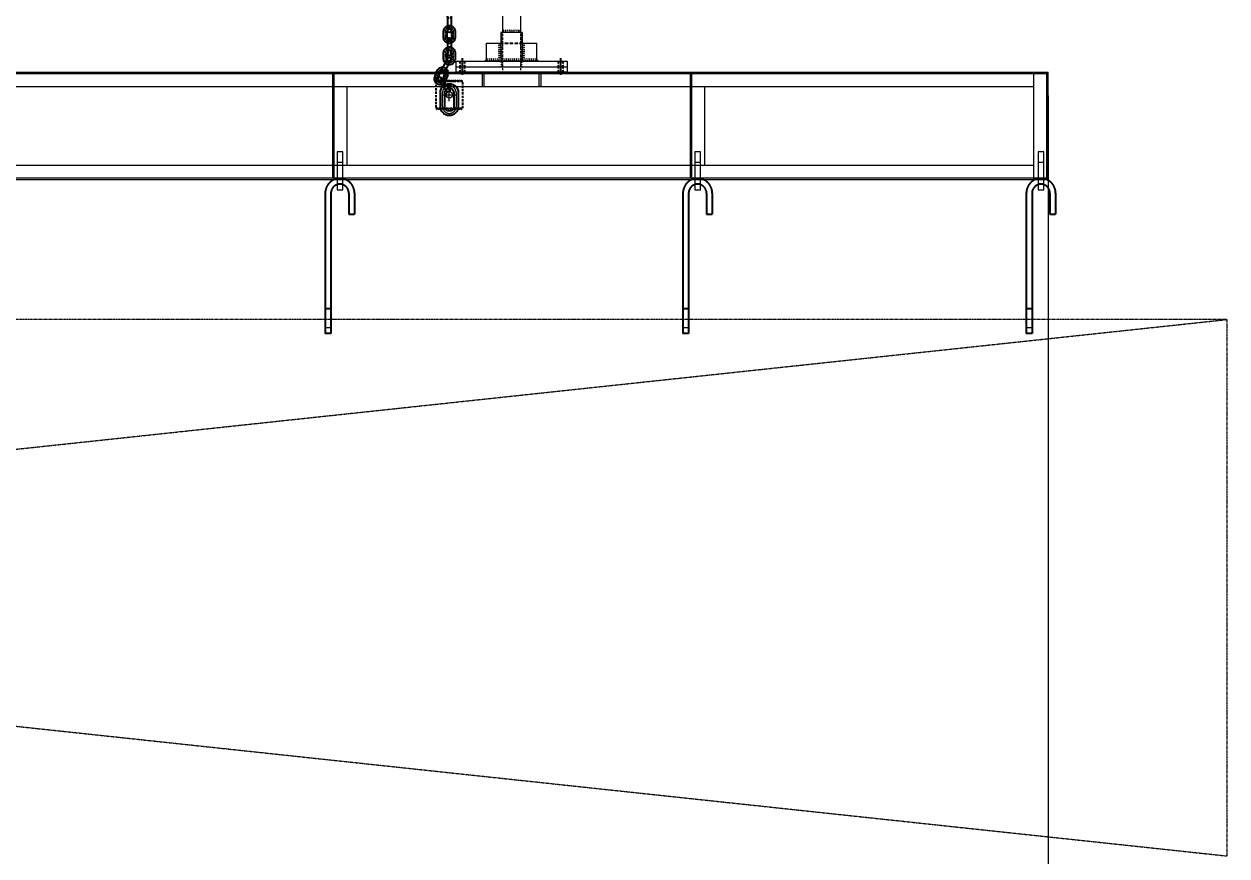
# Model space of a CAD drawing. Header units: inches. Extents: x 702888 to 852715, y 9845 to 271320.
# Drawn here: x 748356 to 751718, y 44005 to 46331 of the extents above; entities that cross this region are included whole.
import ezdxf

# ---------------------------------------------------------------- set-up
doc = ezdxf.new("R2010")
doc.units = ezdxf.units.IN
doc.header["$MEASUREMENT"] = 0
doc.header["$PDMODE"] = 34
for name, pattern in [('CENTER', [2, 1.25, -0.25, 0.25, -0.25]), ('Discontinu', [1, 0.636364, -0.363636]), ('GESTRICHELT2', [9.525, 6.35, -3.175]), ('HIDDEN', [9.525, 6.35, -3.175]), ('MITTE2', [725.805, 483.87, -80.645, 80.645, -80.645])]:
    doc.linetypes.add(name, pattern=pattern)
doc.layers.get('0').update_dxf_attribs({"lineweight": 5})
doc.layers.get('Defpoints').update_dxf_attribs({"lineweight": 5})
for name, color, linetype, lineweight in [('1', 252, 'Continuous', 9), ('cl', 6, 'CENTER', 5), ('DUENN', 1, 'Continuous', 0), ('HIDDEN', 252, 'Continuous', 0), ('UNSICHTBAR', 1, 'GESTRICHELT2', 0)]:
    doc.layers.add(name, color=color, linetype=linetype, lineweight=lineweight)
for name, color, linetype in [('ATS-MITTE', 1, 'MITTE2'), ('ATS-UNSICHTBAR', 1, 'Discontinu'), ('hl', 92, 'HIDDEN'), ('sl', 210, 'Continuous'), ('sm', 110, 'Continuous')]:
    doc.layers.add(name, color=color, linetype=linetype)
doc.dimstyles.new('D1', dxfattribs={"dimscale": 66, "dimtxt": 2.5, "dimasz": 2.5, "dimexe": 1, "dimexo": 1, "dimgap": 1.25, "dimtad": 1, "dimdec": 0, "dimdsep": 46, "dimtxsty": 'Standard', "dimblk": 'OPEN30', "dimcen": 2.5, "dimclrd": 150, "dimclre": 150, "dimclrt": 140, "dimadec": 0, "dimazin": 0, "dimtfac": 1, "dimtdec": 0, "dimtmove": 0, "dimatfit": 3, "dimfxl": 1, "dimtfill": 1, "dimlwd": 13, "dimlwe": 13, "dimarcsym": 0})

# ---------------------------------------------------------------- blocks, each defined once
blk = doc.blocks.new('TH6U')
for p, q in [((937.9, -179.1), (13937.9, -179.1)), ((11937.9, -475.1), (11937.9, -183.1)), ((12937.9, -475.1), (12937.9, -183.1)), ((13897.9, -479.1), (13897.9, -179.1)), ((13937.9, -479.1), (13937.9, -179.1)), ((977.9, -219.1), (13897.9, -219.1)), ((11977.9, -439.1), (11977.9, -219.1)), ((12977.9, -439.1), (12977.9, -219.1)), ((977.9, -439.1), (13897.9, -439.1)), ((937.9, -479.1), (13937.9, -479.1))]:
    blk.add_line(p, q)
blk.add_lwpolyline([(12282.9, -164.1), (12592.9, -164.1), (12592.9, -179.1), (12282.9, -179.1)], close=True)
at = {"layer": 'HIDDEN'}
for p, q in [((941.9, -183.1), (13933.9, -183.1)), ((11941.9, -475.1), (11941.9, -183.1)), ((12941.9, -475.1), (12941.9, -183.1)), ((13933.9, -479.1), (13933.9, -179.1)), ((941.9, -475.1), (13933.9, -475.1))]:
    blk.add_line(p, q, dxfattribs=at)
blk = doc.blocks.new('A$C32147339')
for p, q in [((-5, 5), (-5, -35)), ((5, 5), (5, -35))]:
    blk.add_line(p, q)
for centre, start, end in [((0, 5), 0, 180), ((0, -35), 180, 0)]:
    blk.add_arc(centre, 5, start, end)
at = {"layer": 'hl'}
for centre, start, end in [((0, 5), 180, 0), ((0, -35), 0, 180)]:
    blk.add_arc(centre, 5, start, end, dxfattribs=at)
blk = doc.blocks.new('A$C0C3E4EC1')
for points in [[(0.1, 34, 0.081144), (-5, 33.2, 0.081144)], [(5, 33.2, 0.078104), (0.1, 34)], [(-6, 32.8, 0.305615), (-16, 18), (-16, 0, 0.305615), (-6, -14.8, 0.305615)], [(-6.5, 17.9, -0.936997), (6.5, 17.9)], [(-6.5, 0, 0.936997), (6.5, 0)], [(-5, 33.2, 0.016645), (-6, 32.8)], [(6, 32.8, 0.016645), (5, 33.2, 0.016645)], [(8.7, 31.4, 0.048173), (6, 32.8, 0.048173)], [(16, 0), (16, 18, 0.253707), (8.7, 31.4, 0.253707)], [(13, -9.3, 0.156804), (16, 0)], [(-6, -14.8, 0.016645), (-5, -15.2, 0.016645)], [(-5, -15.2, 0.003283), (-4.8, -15.3)], [(-4.8, -15.3, 0.156898), (5, -15.2, 0.156898)], [(5, -15.2, 0.014928), (5.9, -14.9)], [(5.9, -14.9, 0.143757), (13, -9.3, 0.143757)]]:
    blk.add_lwpolyline(points, format="xyb")
for points in [[(-6.5, 17.9), (-6.5, 0)], [(6.5, 0), (6.5, 17.9)]]:
    blk.add_lwpolyline(points)
at = {"layer": 'cl', "linetype": 'CENTER', "ltscale": 0.2}
blk.add_lwpolyline([(11, 0), (11, 18, 1), (-11, 18), (-11, 0, 1)], format="xyb", close=True, dxfattribs=at)
blk = doc.blocks.new('_Open30')
at = {"color": 0, "linetype": 'ByBlock', "lineweight": -2}
for p, q in [((-1, 0.268), (0, 0)), ((0, 0), (-1, -0.268)), ((0, 0), (-1, 0))]:
    blk.add_line(p, q, dxfattribs=at)
blk = doc.blocks.new('*D595')
at = {"color": 150, "lineweight": 13, "transparency": 16777216}
for p, q in [((738218.6, 46130.9), (738218.6, 42679.9)), ((751218.6, 46130.9), (751218.6, 42679.9)), ((738383.6, 42745.9), (751053.6, 42745.9))]:
    blk.add_line(p, q, dxfattribs=at)
at = {"layer": 'Defpoints', "color": 0, "transparency": 16777216}
for p in [(738218.6, 46196.9), (751218.6, 46196.9), (751218.6, 42745.9)]:
    blk.add_point(p, dxfattribs=at)
at = {"color": 150, "lineweight": 13, "transparency": 16777216, "xscale": 165, "yscale": 165, "zscale": 165, "rotation": 180}
blk.add_blockref('_Open30', (738218.6, 42745.9), dxfattribs=at)
at = {"color": 150, "lineweight": 13, "transparency": 16777216, "xscale": 165, "yscale": 165, "zscale": 165}
blk.add_blockref('_Open30', (751218.6, 42745.9), dxfattribs=at)
at = {"color": 140, "transparency": 16777216, "insert": (744718.6, 42910.9), "char_height": 165, "attachment_point": 5, "bg_fill": 3, "box_fill_scale": 1.25, "bg_fill_color": 256, "bg_fill_true_color": 13158600, "bg_fill_transparency": 0}
blk.add_mtext('13000', dxfattribs=at)
blk = doc.blocks.new('U6U5')
blk.add_line((754895, 32968.4, 58711), (754879, 32968.4, 58711))
at = {"elevation": 58711}
blk.add_lwpolyline([(754895, 32998), (754879, 32998), (754879, 32891.7), (754895, 32891.7)], close=True, dxfattribs=at)
at = {"layer": 'HIDDEN'}
blk.add_line((754895, 32907.7, 117422), (754879, 32907.7, 117422), dxfattribs=at)
blk = doc.blocks.new('54T456Y')
for p, q in [((754886.1, 32591.1), (754886.1, 32983.9)), ((754886.1, 32983.9), (754902.1, 32983.9)), ((754902.1, 32591.1), (754902.1, 32983.9)), ((754886.1, 32914.9), (754902.1, 32914.9)), ((754820.1, 32591.1), (754820.1, 32649.9)), ((754836.1, 32649.9), (754820.1, 32649.9)), ((754836.1, 32591.1), (754836.1, 32649.9))]:
    blk.add_line(p, q)
for radius in [41, 25]:
    blk.add_arc((754861.1, 32591.1), radius, 180, 0)
at = {"layer": 'HIDDEN'}
blk.add_line((754886.1, 32967.9), (754902.1, 32967.9), dxfattribs=at)

msp = doc.modelspace()

# ---------------------------------------------------------------- hatches: boundary and pattern name
for points in [[(749648.59, 46232.871), (749643.598, 46227.88), (749648.59, 46227.88)], [(749793.583, 46227.882), (749788.592, 46232.874), (749788.592, 46227.882)]]:
    msp.add_hatch(color=256).paths.add_polyline_path(points)
at = {"layer": 'sl'}
h = msp.add_hatch(dxfattribs=at)
h.set_pattern_fill('ANSI31', color=256, scale=30, style=0)
h.set_pattern_definition([(225, (734312.183, 45655.774), (2.6516504, -2.6516504), [])])
h.paths.add_polyline_path([(749580.921, 46175.044), (749580.921, 46171.044), (749505.921, 46171.044), (749505.921, 46175.044)])
h = msp.add_hatch(dxfattribs=at)
h.set_pattern_fill('ANSI31', color=256, scale=30, style=0)
h.set_pattern_definition([(135, (734312.183, 46611.2662), (2.6516504, 2.6516504), [])])
h.paths.add_polyline_path([(749580.921, 46091.996), (749580.921, 46095.996), (749505.921, 46095.996), (749505.921, 46091.996)])

# ---------------------------------------------------------------- linework, layer by layer
for p, q in [((749693.592, 46365.597, 29355.497), (749693.592, 46307.9, 29355.497)), ((749743.592, 46365.597, 29355.497), (749743.592, 46307.9, 29355.497)), ((749748.592, 46307.9, 29355.497), (749688.592, 46307.9, 29355.497)), ((749688.592, 46307.9, 29355.497), (749688.592, 46227.88)), ((749748.592, 46307.9, 29355.497), (749748.592, 46227.88)), ((749563.592, 46227.88), (749873.592, 46227.88)), ((749563.592, 46196.88), (749563.592, 46227.88)), ((749648.59, 46232.871), (749643.598, 46227.88)), ((749793.583, 46227.882), (749788.592, 46232.874)), ((749873.592, 46227.88), (749873.592, 46196.88))]:
    msp.add_line(p, q)
for points in [[(749788.592, 46277.88), (749788.592, 46227.88), (749648.592, 46227.88), (749648.592, 46277.88), (749688.592, 46277.88)], [(749748.592, 46277.88), (749788.592, 46277.88)]]:
    msp.add_lwpolyline(points)
msp.add_circle((749544.593, 46133.52, 460.524), 9)
for centre, start, end in [((749699.389, 46311.435, 29355.497), 125.077661, 234.922339), ((749704.747, 46311.435, 29355.497), 125.077661, 234.922339), ((749710.105, 46311.435, 29355.497), 125.077661, 234.922339), ((749715.463, 46311.435, 29355.497), 125.077661, 234.922339), ((749720.821, 46311.435, 29355.497), 125.077661, 234.922339), ((749726.179, 46311.435, 29355.497), 125.077661, 234.922339), ((749731.537, 46311.435, 29355.497), 125.077661, 234.922339), ((749736.895, 46311.435, 29355.497), 125.077661, 234.922339), ((749742.253, 46311.435, 29355.497), 125.077661, 234.922339), ((749746.089, 46311.435, 29355.497), 125.077661, 234.922339), ((749685.056, 46280.078), 215.077661, 324.922339), ((749685.056, 46274.72), 215.077661, 324.922339), ((749752.127, 46280.078), 215.077661, 324.922339), ((749752.127, 46274.72), 215.077661, 324.922339), ((749685.056, 46269.362), 215.077661, 324.922339), ((749685.056, 46264.004), 215.077661, 324.922339), ((749685.056, 46258.646), 215.077661, 324.922339), ((749685.056, 46253.288), 215.077661, 324.922339), ((749685.056, 46247.93), 215.077661, 324.922339), ((749685.056, 46242.572), 215.077661, 324.922339), ((749752.127, 46269.362), 215.077661, 324.922339), ((749752.127, 46264.004), 215.077661, 324.922339), ((749752.127, 46258.646), 215.077661, 324.922339), ((749752.127, 46253.288), 215.077661, 324.922339), ((749752.127, 46247.93), 215.077661, 324.922339), ((749752.127, 46242.572), 215.077661, 324.922339), ((749654.987, 46231.416), 125.077661, 234.922339), ((749660.345, 46231.416), 125.077661, 234.922339), ((749665.703, 46231.416), 125.077661, 234.922339), ((749671.061, 46231.416), 125.077661, 234.922339), ((749676.419, 46231.416), 125.077661, 234.922339), ((749681.777, 46231.416), 125.077661, 234.922339), ((749687.135, 46231.416), 125.077661, 234.922339), ((749692.493, 46231.416), 125.077661, 234.922339), ((749697.851, 46231.416), 125.077661, 234.922339), ((749703.209, 46231.416), 125.077661, 234.922339), ((749708.567, 46231.416), 125.077661, 234.922339), ((749713.925, 46231.416), 125.077661, 234.922339), ((749719.283, 46231.416), 125.077661, 234.922339), ((749724.641, 46231.416), 125.077661, 234.922339), ((749729.999, 46231.416), 125.077661, 234.922339), ((749735.357, 46231.416), 125.077661, 234.922339), ((749740.715, 46231.416), 125.077661, 234.922339), ((749746.073, 46231.416), 125.077661, 234.922339), ((749751.431, 46231.416), 125.077661, 234.922339), ((749756.789, 46231.416), 125.077661, 234.922339), ((749762.147, 46231.416), 125.077661, 234.922339), ((749767.505, 46231.416), 125.077661, 234.922339), ((749772.863, 46231.416), 125.077661, 234.922339), ((749778.221, 46231.416), 125.077661, 234.922339), ((749783.579, 46231.416), 125.077661, 234.922339), ((749788.937, 46231.416), 125.077661, 234.922339)]:
    msp.add_arc(centre, 4.32, start, end)
at = {"layer": '1', "linetype": 'CENTER', "ltscale": 0.5}
for p, q in [((751718.456, 45505.132, -14447.486), (737718.456, 45505.132, -14447.486)), ((737718.456, 44005.132, -14447.486), (751718.456, 45505.132, -14447.486)), ((737718.456, 45505.132, -14447.486), (751718.456, 44005.132, -14447.486)), ((751718.456, 45505.132, -14447.486), (751718.456, 44005.132, -14447.486))]:
    msp.add_line(p, q, dxfattribs=at)
at = {"layer": 'ATS-MITTE', "ltscale": 2}
for p, q in [((749581.092, 46188.945), (749581.092, 46235.566)), ((749856.092, 46189.209), (749856.092, 46235.566))]:
    msp.add_line(p, q, dxfattribs=at)
at = {"layer": 'ATS-UNSICHTBAR'}
for p, q in [((749574.592, 46196.88), (749574.592, 46227.88)), ((749587.592, 46196.88), (749587.592, 46227.88)), ((749849.592, 46196.88), (749849.592, 46227.88)), ((749862.592, 46196.88), (749862.592, 46227.88))]:
    msp.add_line(p, q, dxfattribs=at)
msp.add_lwpolyline([(749688.592, 46277.88), (749748.592, 46277.88)], dxfattribs=at)
at = {"layer": 'cl'}
for p, q in [((749544.593, 46115.52, 460.524), (749544.593, 46151.52, 460.524)), ((749526.593, 46133.52, 460.524), (749562.593, 46133.52, 460.524))]:
    msp.add_line(p, q, dxfattribs=at)
at = {"layer": 'cl', "elevation": 460.524}
msp.add_lwpolyline([(749525.59, 46100.52), (749525.59, 46139.52, -1), (749563.59, 46139.52), (749563.59, 46100.52, -1)], format="xyb", close=True, dxfattribs=at)
at = {"layer": 'DUENN'}
for centre in [(749691.092, 46306.247, 29355.497), (749746.092, 46306.247, 29355.497), (749691.092, 46300.889, 29355.497), (749691.092, 46295.531, 29355.497), (749691.092, 46290.173, 29355.497), (749691.092, 46284.815, 29355.497), (749746.092, 46300.889, 29355.497), (749746.092, 46295.531, 29355.497), (749746.092, 46290.173, 29355.497), (749746.092, 46284.815, 29355.497), (749690.87, 46268.438), (749690.87, 46263.08), (749690.87, 46257.722), (749690.87, 46252.364), (749690.87, 46247.006), (749690.87, 46241.648), (749745.87, 46268.438), (749745.87, 46263.08), (749745.87, 46257.722), (749745.87, 46252.364), (749745.87, 46247.006), (749745.87, 46241.648), (749690.87, 46236.29), (749690.87, 46230.932), (749690.87, 46225.574), (749690.87, 46220.216), (749690.87, 46214.858), (749745.87, 46236.29), (749745.87, 46230.932), (749745.87, 46225.574), (749745.87, 46220.216), (749745.87, 46214.858)]:
    msp.add_arc(centre, 2.619, 197.36982, 342.63018, dxfattribs=at)
at = {"layer": 'hl'}
for p, q in [((749582.093, 46171.02, 460.524), (749507.093, 46171.02, 460.524)), ((749507.093, 46171.02, 460.524), (749507.093, 46096.02, 460.524)), ((749582.093, 46096.02, 460.524), (749582.093, 46171.02, 460.524)), ((749507.093, 46096.02, 460.524), (749582.093, 46096.02, 460.524))]:
    msp.add_line(p, q, dxfattribs=at)
at = {"layer": 'sm', "elevation": 460.524}
for points in [[(749519.59, 46100.52), (749519.59, 46139.52, -1), (749569.59, 46139.52), (749569.59, 46100.52, -1)], [(749531.59, 46100.52), (749531.59, 46139.52, -1), (749557.59, 46139.52), (749557.59, 46100.52, -1)]]:
    msp.add_lwpolyline(points, format="xyb", close=True, dxfattribs=at)
at = {"layer": 'UNSICHTBAR'}
for p, q in [((749693.37, 46322.572, 14908.011), (749693.37, 46196.88, -0.116)), ((749743.37, 46322.572, 14908.011), (749743.37, 46196.88, -0.116))]:
    msp.add_line(p, q, dxfattribs=at)

# ---------------------------------------------------------------- block references
msp.add_blockref('TH6U', (737280.685, 46375.985))
at = {"layer": 'sm', "xscale": -1}
for name, p in [('A$C32147339', (749544.59, 46347.308, 29355.497)), ('A$C0C3E4EC1', (749544.59, 46293.309, 29355.497)), ('A$C32147339', (749544.59, 46282.403, 14908.011)), ('A$C0C3E4EC1', (749544.59, 46233.34, 460.524))]:
    msp.add_blockref(name, p, dxfattribs=at)
for name, p, rotation in [('A$C32147339', (749541.709, 46228.597, 460.524), 331.0067207476882), ('A$C0C3E4EC1', (749519.122, 46177.548, 460.524), 340.8381332882055), ('A$C32147339', (749520.211, 46174.232, 460.524), 37.55217973591915)]:
    msp.add_blockref(name, p, dxfattribs=dict(at, rotation=rotation))

# ---------------------------------------------------------------- next in the draw order: dimensions: what is measured, and where the dimension line sits
dim = msp.add_linear_dim(base=(751218.592, 42745.906), p1=(738218.592, 46196.88), p2=(751218.592, 46196.88), dimstyle='D1')
dim.commit()
dim.dimension.update_dxf_attribs({"geometry": '*D595', "text_midpoint": (744718.592, 42910.906)})

# ---------------------------------------------------------------- next in the draw order: linework, layer by layer
msp.add_line((749563.592, 46211.88), (749873.592, 46211.88))
for points in [[(749641.519, 46196.88), (749636.519, 46196.88), (749636.519, 46156.88), (749641.519, 46156.88)], [(749795.665, 46196.88), (749800.665, 46196.88), (749800.665, 46156.88), (749795.665, 46156.88)]]:
    msp.add_lwpolyline(points, close=True)

# ---------------------------------------------------------------- next in the draw order: block references
for p in [(-5648.431, 12976.008, -58710.994), (-4648.431, 12976.008, -58710.994), (-3688.431, 12976.008, -58710.994)]:
    msp.add_blockref('U6U5', p)
at = {"layer": 'ATS-MITTE', "rotation": 180}
for p in [(1504099.714, 78449.758, 58710.994), (1505099.714, 78449.758, 58710.994), (1506059.714, 78449.758, 58710.994)]:
    msp.add_blockref('54T456Y', p, dxfattribs=at)

doc.saveas('drawing.dxf')
